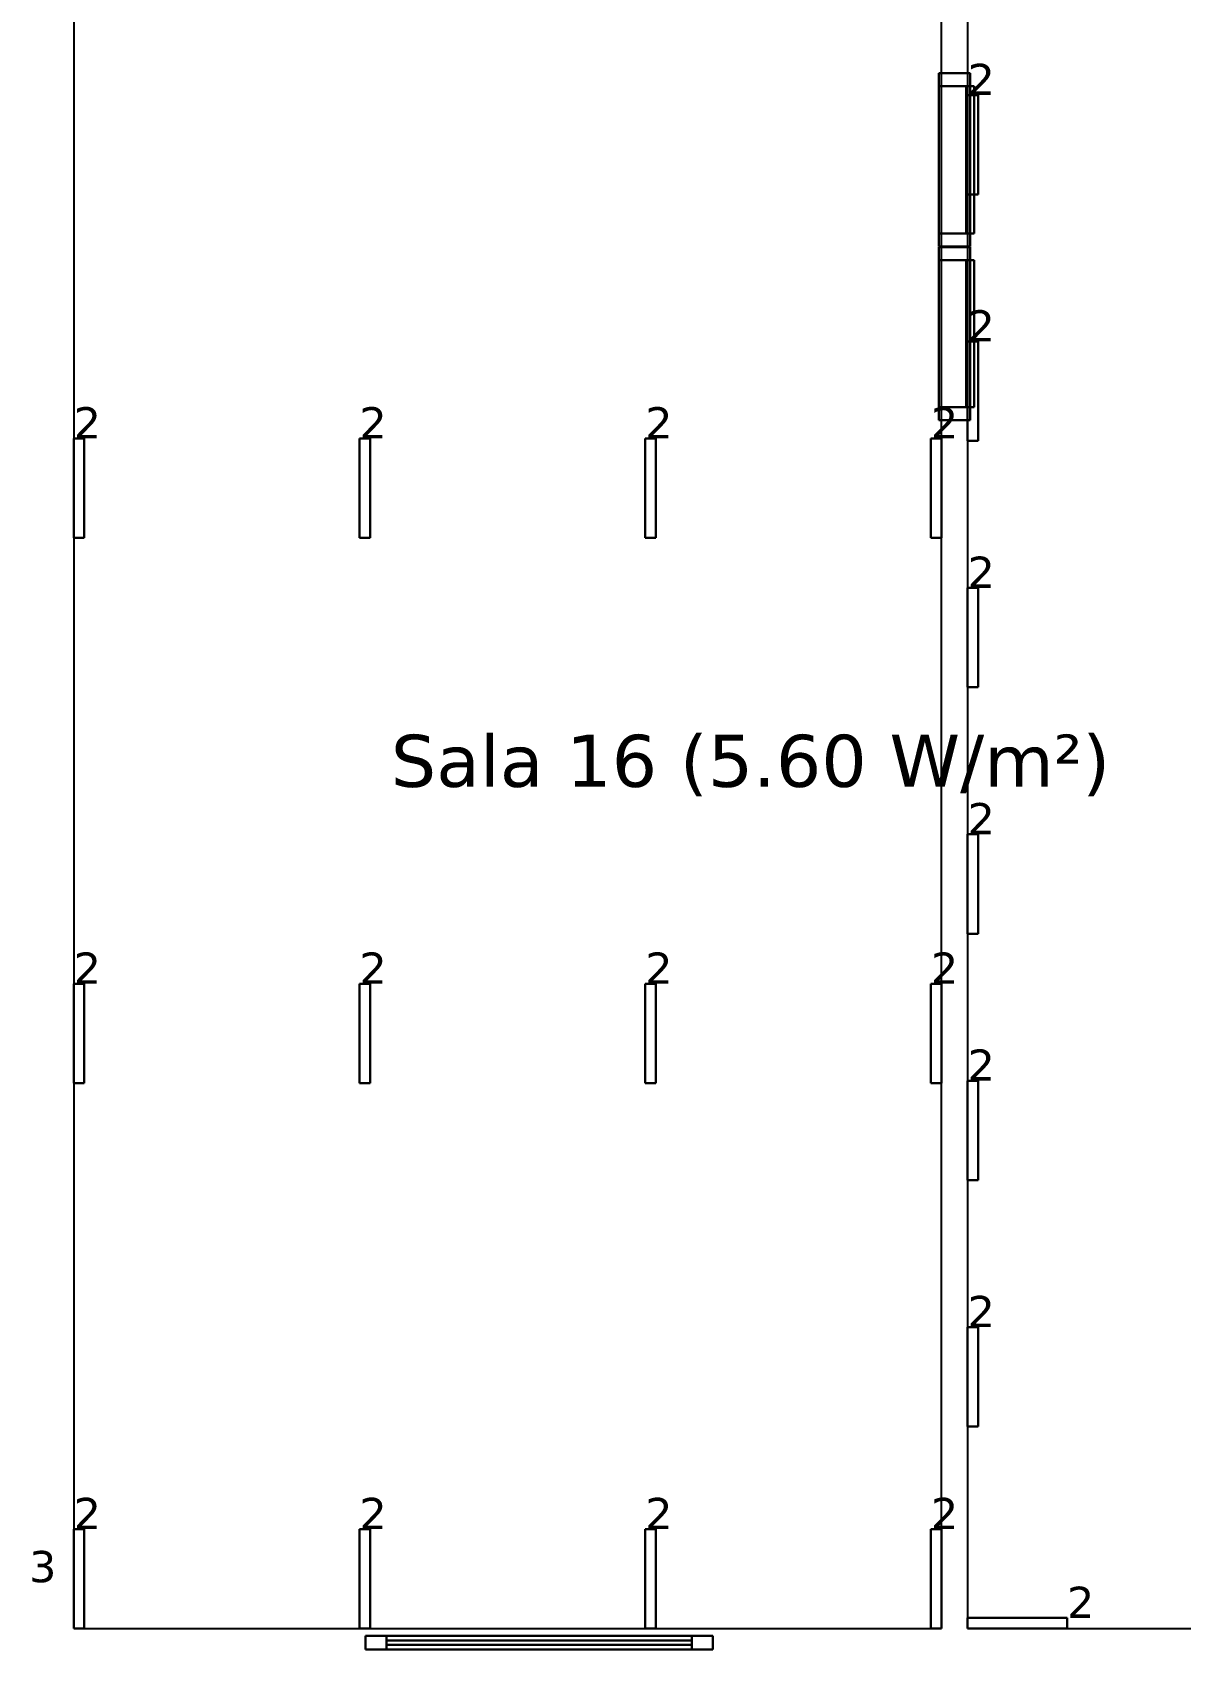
# Model space of a CAD drawing. Header units: inches. Extents: x 28 to 141, y 59 to 110.
# Drawn here: x 83.42 to 90.04, y 59.17 to 68.49 of the extents above; entities that cross this region are included whole.
import ezdxf

# ---------------------------------------------------------------- set-up
doc = ezdxf.new("R2010")
doc.units = ezdxf.units.IN
doc.header["$MEASUREMENT"] = 0
for name, color, linetype, true_color in [('DLX_BLD1_APERT', 7, 'Continuous', 0x969696), ('DLX_BLD1_CALC', 3, 'Continuous', 0x00ff00), ('DLX_BLD1_DESC', 7, 'Continuous', 0x969696), ('DLX_BLD1_LUM', 7, 'Continuous', 0xffd400), ('DLX_BLD1_LUMKEY_IDX', 7, 'Continuous', 0x969696)]:
    doc.layers.add(name, color=color, linetype=linetype, true_color=true_color)
doc.styles.add('TableTextStyle', font='')
doc.styles.get('TableTextStyle').set_extended_font_data('VERDANA.TTF')

msp = doc.modelspace()

# ---------------------------------------------------------------- linework, layer by layer
at = {"layer": 'DLX_BLD1_APERT'}
for points in [[(88.8226, 68.2579, 0), (88.6426, 68.2579, 0)], [(88.6426, 68.2579, 0), (88.6426, 67.2576, 0)], [(88.8226, 68.2579, 0), (88.6426, 68.2579, 0)], [(88.6426, 68.2579, 0), (88.6426, 68.2579, 0)], [(88.6426, 68.2579, 0), (88.8226, 68.2579, 0)], [(88.6426, 68.1829, 0), (88.6426, 68.2579, 0)], [(88.6426, 68.2579, 0), (88.8226, 68.2579, 0)], [(88.6426, 67.2576, 0), (88.6426, 68.2579, 0)], [(88.6426, 68.2579, 0), (88.6426, 68.2579, 0)], [(88.6426, 68.2579, 0), (88.6426, 68.1829, 0)], [(88.8226, 67.2576, 0), (88.8226, 68.2579, 0)], [(88.8226, 68.2579, 0), (88.8226, 68.2579, 0)], [(88.8226, 68.2579, 0), (88.8226, 68.1829, 0)], [(88.8226, 68.1829, 0), (88.8226, 68.2579, 0)], [(88.8226, 68.2579, 0), (88.8226, 68.2579, 0)], [(88.8226, 68.2579, 0), (88.8226, 67.2576, 0)], [(88.8001, 68.1829, 0), (88.6426, 68.1829, 0)], [(88.6426, 68.1829, 0), (88.6426, 68.1829, 0)], [(88.6426, 68.1829, 0), (88.6426, 67.3326, 0)], [(88.6426, 67.3326, 0), (88.6426, 68.1829, 0)], [(88.6426, 68.1829, 0), (88.8001, 68.1829, 0)], [(88.8001, 68.1829, 0), (88.6426, 68.1829, 0)], [(88.6426, 68.1829, 0), (88.6426, 68.1829, 0)], [(88.6426, 68.1829, 0), (88.8001, 68.1829, 0)], [(88.8226, 68.1829, 0), (88.8001, 68.1829, 0)], [(88.8001, 68.1829, 0), (88.8001, 67.3326, 0)], [(88.8001, 68.1829, 0), (88.8001, 68.1829, 0)], [(88.8001, 67.3326, 0), (88.8001, 68.1829, 0)], [(88.8001, 68.1829, 0), (88.8226, 68.1829, 0)], [(88.8001, 68.1829, 0), (88.8001, 68.1829, 0)], [(88.8001, 68.1829, 0), (88.8226, 68.1829, 0)], [(88.8226, 68.1829, 0), (88.8001, 68.1829, 0)], [(88.8001, 67.3326, 0), (88.8001, 68.1829, 0)], [(88.8001, 68.1829, 0), (88.8001, 68.1829, 0)], [(88.8001, 68.1829, 0), (88.8001, 67.3326, 0)], [(88.8001, 67.3326, 0), (88.8001, 68.1829, 0)], [(88.8001, 68.1829, 0), (88.8226, 68.1829, 0)], [(88.8226, 68.1829, 0), (88.8001, 68.1829, 0)], [(88.8001, 68.1829, 0), (88.8001, 67.3326, 0)], [(88.8226, 68.1829, 0), (88.8001, 68.1829, 0)], [(88.8001, 68.1829, 0), (88.8001, 68.1829, 0)], [(88.8001, 68.1829, 0), (88.8226, 68.1829, 0)], [(88.8226, 67.3326, 0), (88.8226, 68.1829, 0)], [(88.8226, 68.1829, 0), (88.8226, 68.1829, 0)], [(88.8226, 68.1829, 0), (88.8226, 67.3326, 0)], [(88.8226, 68.1829, 0), (88.8226, 68.1829, 0)], [(88.8226, 68.1829, 0), (88.8451, 68.1829, 0)], [(88.8226, 68.1829, 0), (88.8226, 68.1829, 0)], [(88.8226, 68.1829, 0), (88.8451, 68.1829, 0)], [(88.8451, 68.1829, 0), (88.8226, 68.1829, 0)], [(88.8226, 68.1829, 0), (88.8226, 67.3326, 0)], [(88.8451, 68.1829, 0), (88.8226, 68.1829, 0)], [(88.8226, 67.3326, 0), (88.8226, 68.1829, 0)], [(88.8226, 68.1829, 0), (88.8226, 68.1829, 0)], [(88.8451, 68.1829, 0), (88.8451, 67.3326, 0)], [(88.8451, 67.3326, 0), (88.8451, 68.1829, 0)], [(88.8451, 68.1829, 0), (88.8451, 68.1829, 0)], [(88.8451, 68.1829, 0), (88.8451, 67.3326, 0)], [(88.8451, 68.1829, 0), (88.8451, 68.1829, 0)], [(88.8451, 67.3326, 0), (88.8451, 68.1829, 0)], [(88.6426, 67.3326, 0), (88.8001, 67.3326, 0)], [(88.6426, 67.2576, 0), (88.6426, 67.3326, 0)], [(88.6426, 67.3326, 0), (88.6426, 67.3326, 0)], [(88.6426, 67.3326, 0), (88.6426, 67.2576, 0)], [(88.8001, 67.3326, 0), (88.6426, 67.3326, 0)], [(88.8001, 67.3326, 0), (88.6426, 67.3326, 0)], [(88.6426, 67.3326, 0), (88.6426, 67.3326, 0)], [(88.6426, 67.3326, 0), (88.8001, 67.3326, 0)], [(88.8001, 67.3326, 0), (88.8226, 67.3326, 0)], [(88.8001, 67.3326, 0), (88.8001, 67.3326, 0)], [(88.8226, 67.3326, 0), (88.8001, 67.3326, 0)], [(88.8001, 67.3326, 0), (88.8001, 67.3326, 0)], [(88.8001, 67.3326, 0), (88.8226, 67.3326, 0)], [(88.8226, 67.3326, 0), (88.8001, 67.3326, 0)], [(88.8001, 67.3326, 0), (88.8001, 67.3326, 0)], [(88.8226, 67.3326, 0), (88.8001, 67.3326, 0)], [(88.8226, 67.3326, 0), (88.8001, 67.3326, 0)], [(88.8001, 67.3326, 0), (88.8001, 67.3326, 0)], [(88.8001, 67.3326, 0), (88.8226, 67.3326, 0)], [(88.8001, 67.3326, 0), (88.8226, 67.3326, 0)], [(88.8226, 67.3326, 0), (88.8226, 67.2576, 0)], [(88.8226, 67.3326, 0), (88.8226, 67.3326, 0)], [(88.8226, 67.2576, 0), (88.8226, 67.3326, 0)], [(88.8226, 67.3326, 0), (88.8226, 67.3326, 0)], [(88.8451, 67.3326, 0), (88.8226, 67.3326, 0)], [(88.8226, 67.3326, 0), (88.8226, 67.3326, 0)], [(88.8226, 67.3326, 0), (88.8451, 67.3326, 0)], [(88.8451, 67.3326, 0), (88.8226, 67.3326, 0)], [(88.8226, 67.3326, 0), (88.8451, 67.3326, 0)], [(88.8226, 67.3326, 0), (88.8226, 67.3326, 0)], [(88.8451, 67.3326, 0), (88.8451, 67.3326, 0)], [(88.8451, 67.3326, 0), (88.8451, 67.3326, 0)], [(88.6426, 67.2576, 0), (88.8226, 67.2576, 0)], [(88.8226, 67.2576, 0), (88.6426, 67.2576, 0)], [(88.6426, 67.2576, 0), (88.6426, 67.2576, 0)], [(88.6426, 67.2576, 0), (88.8226, 67.2576, 0)], [(88.8226, 67.2576, 0), (88.6426, 67.2576, 0)], [(88.6426, 67.2576, 0), (88.6426, 67.2576, 0)], [(88.8226, 67.255, 0), (88.6426, 67.255, 0)], [(88.6426, 67.255, 0), (88.6426, 66.2578, 0)], [(88.8226, 67.255, 0), (88.6426, 67.255, 0)], [(88.6426, 67.255, 0), (88.6426, 67.255, 0)], [(88.6426, 67.255, 0), (88.8226, 67.255, 0)], [(88.6426, 67.18, 0), (88.6426, 67.255, 0)], [(88.6426, 67.255, 0), (88.8226, 67.255, 0)], [(88.6426, 66.2578, 0), (88.6426, 67.255, 0)], [(88.6426, 67.255, 0), (88.6426, 67.255, 0)], [(88.6426, 67.255, 0), (88.6426, 67.18, 0)], [(88.8226, 67.2576, 0), (88.8226, 67.2576, 0)], [(88.8226, 67.2576, 0), (88.8226, 67.2576, 0)], [(88.8226, 66.2578, 0), (88.8226, 67.255, 0)], [(88.8226, 67.255, 0), (88.8226, 67.255, 0)], [(88.8226, 67.255, 0), (88.8226, 67.18, 0)], [(88.8226, 67.18, 0), (88.8226, 67.255, 0)], [(88.8226, 67.255, 0), (88.8226, 67.255, 0)], [(88.8226, 67.255, 0), (88.8226, 66.2578, 0)], [(88.8001, 67.18, 0), (88.6426, 67.18, 0)], [(88.6426, 67.18, 0), (88.6426, 67.18, 0)], [(88.6426, 67.18, 0), (88.6426, 66.3327, 0)], [(88.6426, 66.3327, 0), (88.6426, 67.18, 0)], [(88.6426, 67.18, 0), (88.8001, 67.18, 0)], [(88.8001, 67.18, 0), (88.6426, 67.18, 0)], [(88.6426, 67.18, 0), (88.6426, 67.18, 0)], [(88.6426, 67.18, 0), (88.8001, 67.18, 0)], [(88.8226, 67.18, 0), (88.8001, 67.18, 0)], [(88.8001, 67.18, 0), (88.8001, 66.3327, 0)], [(88.8001, 67.18, 0), (88.8001, 67.18, 0)], [(88.8001, 66.3327, 0), (88.8001, 67.18, 0)], [(88.8001, 67.18, 0), (88.8226, 67.18, 0)], [(88.8001, 67.18, 0), (88.8001, 67.18, 0)], [(88.8001, 67.18, 0), (88.8226, 67.18, 0)], [(88.8226, 67.18, 0), (88.8001, 67.18, 0)], [(88.8001, 66.3327, 0), (88.8001, 67.18, 0)], [(88.8001, 67.18, 0), (88.8001, 67.18, 0)], [(88.8001, 67.18, 0), (88.8001, 66.3327, 0)], [(88.8001, 66.3327, 0), (88.8001, 67.18, 0)], [(88.8001, 67.18, 0), (88.8226, 67.18, 0)], [(88.8226, 67.18, 0), (88.8001, 67.18, 0)], [(88.8001, 67.18, 0), (88.8001, 66.3327, 0)], [(88.8226, 67.18, 0), (88.8001, 67.18, 0)], [(88.8001, 67.18, 0), (88.8001, 67.18, 0)], [(88.8001, 67.18, 0), (88.8226, 67.18, 0)], [(88.8226, 66.3327, 0), (88.8226, 67.18, 0)], [(88.8226, 67.18, 0), (88.8226, 67.18, 0)], [(88.8226, 67.18, 0), (88.8226, 66.3327, 0)], [(88.8226, 67.18, 0), (88.8226, 67.18, 0)], [(88.8226, 67.18, 0), (88.8451, 67.18, 0)], [(88.8226, 67.18, 0), (88.8226, 67.18, 0)], [(88.8226, 67.18, 0), (88.8451, 67.18, 0)], [(88.8451, 67.18, 0), (88.8226, 67.18, 0)], [(88.8226, 67.18, 0), (88.8226, 66.3327, 0)], [(88.8451, 67.18, 0), (88.8226, 67.18, 0)], [(88.8226, 66.3327, 0), (88.8226, 67.18, 0)], [(88.8226, 67.18, 0), (88.8226, 67.18, 0)], [(88.8451, 67.18, 0), (88.8451, 66.3327, 0)], [(88.8451, 66.3327, 0), (88.8451, 67.18, 0)], [(88.8451, 67.18, 0), (88.8451, 67.18, 0)], [(88.8451, 67.18, 0), (88.8451, 66.3327, 0)], [(88.8451, 67.18, 0), (88.8451, 67.18, 0)], [(88.8451, 66.3327, 0), (88.8451, 67.18, 0)], [(88.6426, 66.3327, 0), (88.8001, 66.3327, 0)], [(88.6426, 66.2578, 0), (88.6426, 66.3327, 0)], [(88.6426, 66.3327, 0), (88.6426, 66.3327, 0)], [(88.6426, 66.3327, 0), (88.6426, 66.2578, 0)], [(88.8001, 66.3327, 0), (88.6426, 66.3327, 0)], [(88.8001, 66.3327, 0), (88.6426, 66.3327, 0)], [(88.6426, 66.3327, 0), (88.6426, 66.3327, 0)], [(88.6426, 66.3327, 0), (88.8001, 66.3327, 0)], [(88.8001, 66.3327, 0), (88.8226, 66.3327, 0)], [(88.8001, 66.3327, 0), (88.8001, 66.3327, 0)], [(88.8226, 66.3327, 0), (88.8001, 66.3327, 0)], [(88.8001, 66.3327, 0), (88.8001, 66.3327, 0)], [(88.8001, 66.3327, 0), (88.8226, 66.3327, 0)], [(88.8226, 66.3327, 0), (88.8001, 66.3327, 0)], [(88.8001, 66.3327, 0), (88.8001, 66.3327, 0)], [(88.8226, 66.3327, 0), (88.8001, 66.3327, 0)], [(88.8226, 66.3327, 0), (88.8001, 66.3327, 0)], [(88.8001, 66.3327, 0), (88.8001, 66.3327, 0)], [(88.8001, 66.3327, 0), (88.8226, 66.3327, 0)], [(88.8001, 66.3327, 0), (88.8226, 66.3327, 0)], [(88.8226, 66.3327, 0), (88.8226, 66.2578, 0)], [(88.8226, 66.3327, 0), (88.8226, 66.3327, 0)], [(88.8226, 66.2578, 0), (88.8226, 66.3327, 0)], [(88.8226, 66.3327, 0), (88.8226, 66.3327, 0)], [(88.8451, 66.3327, 0), (88.8226, 66.3327, 0)], [(88.8226, 66.3327, 0), (88.8226, 66.3327, 0)], [(88.8226, 66.3327, 0), (88.8451, 66.3327, 0)], [(88.8451, 66.3327, 0), (88.8226, 66.3327, 0)], [(88.8226, 66.3327, 0), (88.8451, 66.3327, 0)], [(88.8226, 66.3327, 0), (88.8226, 66.3327, 0)], [(88.8451, 66.3327, 0), (88.8451, 66.3327, 0)], [(88.8451, 66.3327, 0), (88.8451, 66.3327, 0)], [(88.6426, 66.2578, 0), (88.8226, 66.2578, 0)], [(88.8226, 66.2578, 0), (88.6426, 66.2578, 0)], [(88.6426, 66.2578, 0), (88.6426, 66.2578, 0)], [(88.6426, 66.2578, 0), (88.8226, 66.2578, 0)], [(88.8226, 66.2578, 0), (88.6426, 66.2578, 0)], [(88.6426, 66.2578, 0), (88.6426, 66.2578, 0)], [(88.8226, 66.2578, 0), (88.8226, 66.2578, 0)], [(88.8226, 66.2578, 0), (88.8226, 66.2578, 0)], [(87.339, 59.2532, 0), (85.339, 59.2532, 0)], [(85.339, 59.2532, 0), (85.339, 59.1732, 0)], [(85.339, 59.2532, 0), (85.339, 59.2532, 0)], [(85.339, 59.2532, 0), (85.339, 59.1732, 0)], [(85.339, 59.1732, 0), (85.339, 59.2532, 0)], [(85.339, 59.2532, 0), (87.339, 59.2532, 0)], [(85.339, 59.1732, 0), (85.339, 59.2532, 0)], [(87.339, 59.2532, 0), (85.339, 59.2532, 0)], [(85.339, 59.2532, 0), (85.339, 59.2532, 0)], [(85.339, 59.2532, 0), (87.339, 59.2532, 0)], [(87.219, 59.2532, 0), (85.459, 59.2532, 0)], [(85.459, 59.2532, 0), (85.459, 59.2532, 0)], [(85.459, 59.2532, 0), (87.219, 59.2532, 0)], [(85.459, 59.2257, 0), (85.459, 59.2532, 0)], [(85.459, 59.2532, 0), (87.219, 59.2532, 0)], [(85.459, 59.2257, 0), (85.459, 59.2532, 0)], [(85.459, 59.2532, 0), (85.459, 59.2532, 0)], [(85.459, 59.2532, 0), (85.459, 59.2257, 0)], [(87.219, 59.2532, 0), (85.459, 59.2532, 0)], [(85.459, 59.2532, 0), (85.459, 59.2257, 0)], [(87.219, 59.2257, 0), (85.459, 59.2257, 0)], [(85.459, 59.2257, 0), (85.459, 59.2257, 0)], [(85.459, 59.2257, 0), (87.219, 59.2257, 0)], [(85.459, 59.2007, 0), (85.459, 59.2257, 0)], [(85.459, 59.2257, 0), (87.219, 59.2257, 0)], [(85.459, 59.2007, 0), (85.459, 59.2257, 0)], [(85.459, 59.2257, 0), (85.459, 59.2257, 0)], [(85.459, 59.2257, 0), (85.459, 59.2007, 0)], [(87.219, 59.2257, 0), (85.459, 59.2257, 0)], [(85.459, 59.2257, 0), (85.459, 59.2007, 0)], [(87.219, 59.2257, 0), (85.459, 59.2257, 0)], [(85.459, 59.2257, 0), (85.459, 59.2257, 0)], [(85.459, 59.2257, 0), (87.219, 59.2257, 0)], [(87.219, 59.2257, 0), (85.459, 59.2257, 0)], [(85.459, 59.2257, 0), (85.459, 59.2007, 0)], [(85.459, 59.2257, 0), (87.219, 59.2257, 0)], [(85.459, 59.2007, 0), (85.459, 59.2257, 0)], [(85.459, 59.2257, 0), (85.459, 59.2257, 0)], [(85.459, 59.2257, 0), (85.459, 59.2007, 0)], [(85.459, 59.2007, 0), (85.459, 59.2257, 0)], [(85.459, 59.2007, 0), (87.219, 59.2007, 0)], [(85.459, 59.1732, 0), (85.459, 59.2007, 0)], [(87.219, 59.2007, 0), (85.459, 59.2007, 0)], [(85.459, 59.2007, 0), (85.459, 59.2007, 0)], [(85.459, 59.2007, 0), (85.459, 59.1732, 0)], [(85.459, 59.1732, 0), (85.459, 59.2007, 0)], [(85.459, 59.2007, 0), (85.459, 59.2007, 0)], [(87.219, 59.2007, 0), (85.459, 59.2007, 0)], [(85.459, 59.2007, 0), (85.459, 59.1732, 0)], [(85.459, 59.2007, 0), (87.219, 59.2007, 0)], [(85.459, 59.2007, 0), (87.219, 59.2007, 0)], [(87.219, 59.2007, 0), (85.459, 59.2007, 0)], [(85.459, 59.2007, 0), (85.459, 59.2007, 0)], [(85.459, 59.2007, 0), (87.219, 59.2007, 0)], [(87.219, 59.2007, 0), (85.459, 59.2007, 0)], [(85.459, 59.2007, 0), (85.459, 59.2007, 0)], [(87.219, 59.2532, 0), (87.219, 59.2532, 0)], [(87.219, 59.2532, 0), (87.219, 59.2257, 0)], [(87.219, 59.2257, 0), (87.219, 59.2532, 0)], [(87.219, 59.2532, 0), (87.219, 59.2532, 0)], [(87.219, 59.2532, 0), (87.219, 59.2257, 0)], [(87.219, 59.2257, 0), (87.219, 59.2532, 0)], [(87.219, 59.2257, 0), (87.219, 59.2257, 0)], [(87.219, 59.2257, 0), (87.219, 59.2007, 0)], [(87.219, 59.2007, 0), (87.219, 59.2257, 0)], [(87.219, 59.2007, 0), (87.219, 59.2257, 0)], [(87.219, 59.2257, 0), (87.219, 59.2257, 0)], [(87.219, 59.2257, 0), (87.219, 59.2007, 0)], [(87.219, 59.2257, 0), (87.219, 59.2257, 0)], [(87.219, 59.2007, 0), (87.219, 59.2257, 0)], [(87.219, 59.2257, 0), (87.219, 59.2007, 0)], [(87.219, 59.2257, 0), (87.219, 59.2257, 0)], [(87.219, 59.2257, 0), (87.219, 59.2007, 0)], [(87.219, 59.2007, 0), (87.219, 59.2257, 0)], [(87.219, 59.2007, 0), (87.219, 59.1732, 0)], [(87.219, 59.1732, 0), (87.219, 59.2007, 0)], [(87.219, 59.2007, 0), (87.219, 59.2007, 0)], [(87.219, 59.2007, 0), (87.219, 59.1732, 0)], [(87.219, 59.1732, 0), (87.219, 59.2007, 0)], [(87.219, 59.2007, 0), (87.219, 59.2007, 0)], [(87.219, 59.2007, 0), (87.219, 59.2007, 0)], [(87.219, 59.2007, 0), (87.219, 59.2007, 0)], [(87.339, 59.1732, 0), (87.339, 59.2532, 0)], [(87.339, 59.2532, 0), (87.339, 59.1732, 0)], [(87.339, 59.2532, 0), (87.339, 59.2532, 0)], [(87.339, 59.2532, 0), (87.339, 59.1732, 0)], [(87.339, 59.1732, 0), (87.339, 59.2532, 0)], [(87.339, 59.2532, 0), (87.339, 59.2532, 0)], [(85.339, 59.1732, 0), (87.339, 59.1732, 0)], [(85.339, 59.1732, 0), (85.339, 59.1732, 0)], [(87.339, 59.1732, 0), (85.339, 59.1732, 0)], [(87.339, 59.1732, 0), (85.339, 59.1732, 0)], [(85.339, 59.1732, 0), (85.339, 59.1732, 0)], [(85.339, 59.1732, 0), (87.339, 59.1732, 0)], [(87.219, 59.1732, 0), (85.459, 59.1732, 0)], [(85.459, 59.1732, 0), (85.459, 59.1732, 0)], [(85.459, 59.1732, 0), (87.219, 59.1732, 0)], [(87.219, 59.1732, 0), (85.459, 59.1732, 0)], [(85.459, 59.1732, 0), (85.459, 59.1732, 0)], [(85.459, 59.1732, 0), (87.219, 59.1732, 0)], [(87.219, 59.1732, 0), (87.219, 59.1732, 0)], [(87.219, 59.1732, 0), (87.219, 59.1732, 0)], [(87.339, 59.1732, 0), (87.339, 59.1732, 0)], [(87.339, 59.1732, 0), (87.339, 59.1732, 0)]]:
    msp.add_polyline3d(points, dxfattribs=at)
at = {"layer": 'DLX_BLD1_CALC'}
for points in [[(83.6576, 69.2949, 0), (83.6576, 59.2949, 0)], [(88.6576, 68.2579, 0), (88.6576, 69.2949, 0)], [(88.8076, 69.2949, 0), (88.8076, 68.2579, 0)], [(88.6576, 68.2579, 0), (88.6426, 68.2579, 0)], [(88.6426, 68.2579, 0), (88.6426, 68.1829, 0)], [(88.6426, 68.1829, 0), (88.6426, 68.2579, 0)], [(88.6426, 68.2579, 0), (88.6576, 68.2579, 0)], [(88.6576, 68.1829, 0), (88.6576, 68.2579, 0)], [(88.8226, 68.2579, 0), (88.8076, 68.2579, 0)], [(88.8076, 68.2579, 0), (88.8076, 67.2576, 0)], [(88.8076, 68.2579, 0), (88.8226, 68.2579, 0)], [(88.8226, 68.1829, 0), (88.8226, 68.2579, 0)], [(88.8226, 68.2579, 0), (88.8226, 68.1829, 0)], [(88.6426, 68.1829, 0), (88.6576, 68.1829, 0)], [(88.6576, 68.1829, 0), (88.6426, 68.1829, 0)], [(88.6576, 67.3326, 0), (88.6576, 68.1829, 0)], [(88.8451, 68.1829, 0), (88.8226, 68.1829, 0)], [(88.8226, 68.1829, 0), (88.8451, 68.1829, 0)], [(88.8451, 67.3326, 0), (88.8451, 68.1829, 0)], [(88.8451, 68.1829, 0), (88.8451, 67.3326, 0)], [(88.6576, 67.3326, 0), (88.6426, 67.3326, 0)], [(88.6426, 67.3326, 0), (88.6426, 67.2576, 0)], [(88.6426, 67.2576, 0), (88.6426, 67.3326, 0)], [(88.6426, 67.3326, 0), (88.6576, 67.3326, 0)], [(88.6576, 67.2576, 0), (88.6576, 67.3326, 0)], [(88.8226, 67.2576, 0), (88.8226, 67.3326, 0)], [(88.8226, 67.3326, 0), (88.8451, 67.3326, 0)], [(88.8451, 67.3326, 0), (88.8226, 67.3326, 0)], [(88.8226, 67.3326, 0), (88.8226, 67.2576, 0)], [(88.6426, 67.2576, 0), (88.6576, 67.2576, 0)], [(88.6576, 67.2576, 0), (88.6426, 67.2576, 0)], [(88.6576, 67.255, 0), (88.6426, 67.255, 0)], [(88.6426, 67.255, 0), (88.6426, 67.18, 0)], [(88.6426, 67.18, 0), (88.6426, 67.255, 0)], [(88.6426, 67.255, 0), (88.6576, 67.255, 0)], [(88.6576, 67.255, 0), (88.6576, 67.2576, 0)], [(88.6576, 67.18, 0), (88.6576, 67.255, 0)], [(88.8076, 67.2576, 0), (88.8226, 67.2576, 0)], [(88.8226, 67.2576, 0), (88.8076, 67.2576, 0)], [(88.8076, 67.2576, 0), (88.8076, 67.255, 0)], [(88.8226, 67.255, 0), (88.8076, 67.255, 0)], [(88.8076, 67.255, 0), (88.8076, 66.2578, 0)], [(88.8076, 67.255, 0), (88.8226, 67.255, 0)], [(88.8226, 67.18, 0), (88.8226, 67.255, 0)], [(88.8226, 67.255, 0), (88.8226, 67.18, 0)], [(88.6426, 67.18, 0), (88.6576, 67.18, 0)], [(88.6576, 67.18, 0), (88.6426, 67.18, 0)], [(88.6576, 66.3327, 0), (88.6576, 67.18, 0)], [(88.8451, 67.18, 0), (88.8226, 67.18, 0)], [(88.8226, 67.18, 0), (88.8451, 67.18, 0)], [(88.8451, 66.3327, 0), (88.8451, 67.18, 0)], [(88.8451, 67.18, 0), (88.8451, 66.3327, 0)], [(88.6576, 66.3327, 0), (88.6426, 66.3327, 0)], [(88.6426, 66.3327, 0), (88.6426, 66.2578, 0)], [(88.6426, 66.3327, 0), (88.6576, 66.3327, 0)], [(88.6426, 66.2578, 0), (88.6426, 66.3327, 0)], [(88.6576, 66.2578, 0), (88.6576, 66.3327, 0)], [(88.8226, 66.2578, 0), (88.8226, 66.3327, 0)], [(88.8226, 66.3327, 0), (88.8451, 66.3327, 0)], [(88.8451, 66.3327, 0), (88.8226, 66.3327, 0)], [(88.8226, 66.3327, 0), (88.8226, 66.2578, 0)], [(88.6426, 66.2578, 0), (88.6576, 66.2578, 0)], [(88.6576, 66.2578, 0), (88.6426, 66.2578, 0)], [(88.6576, 59.2949, 0), (88.6576, 66.2578, 0)], [(88.8076, 66.2578, 0), (88.8226, 66.2578, 0)], [(88.8226, 66.2578, 0), (88.8076, 66.2578, 0)], [(88.8076, 66.2578, 0), (88.8076, 59.2949, 0)], [(83.6576, 59.2949, 0), (88.6576, 59.2949, 0)], [(88.8076, 59.2949, 0), (108.8054, 59.2949, 0)]]:
    msp.add_polyline3d(points, dxfattribs=at)
at = {"layer": 'DLX_BLD1_LUM'}
for points in [[(88.8076, 67.5581, 0), (88.8076, 68.1311, 0)], [(88.8076, 68.1311, 0), (88.8076, 68.1311, 0)], [(88.8076, 68.1311, 0), (88.8076, 67.5581, 0)], [(88.8076, 68.1311, 0), (88.8686, 68.1311, 0)], [(88.8686, 68.1311, 0), (88.8076, 68.1311, 0)], [(88.8076, 68.1311, 0), (88.8076, 68.1311, 0)], [(88.8686, 68.1311, 0), (88.8076, 68.1311, 0)], [(88.8076, 68.1311, 0), (88.8076, 67.5581, 0)], [(88.8076, 67.5581, 0), (88.8076, 68.1311, 0)], [(88.8076, 68.1311, 0), (88.8686, 68.1311, 0)], [(88.8686, 68.1311, 0), (88.8686, 68.1311, 0)], [(88.8686, 68.1311, 0), (88.8686, 67.5581, 0)], [(88.8686, 67.5581, 0), (88.8686, 68.1311, 0)], [(88.8686, 68.1311, 0), (88.8686, 68.1311, 0)], [(88.8686, 67.5581, 0), (88.8686, 68.1311, 0)], [(88.8686, 68.1311, 0), (88.8686, 67.5581, 0)], [(88.8686, 67.5581, 0), (88.8076, 67.5581, 0)], [(88.8076, 67.5581, 0), (88.8076, 67.5581, 0)], [(88.8076, 67.5581, 0), (88.8686, 67.5581, 0)], [(88.8076, 67.5581, 0), (88.8076, 67.5581, 0)], [(88.8076, 67.5581, 0), (88.8686, 67.5581, 0)], [(88.8686, 67.5581, 0), (88.8076, 67.5581, 0)], [(88.8686, 67.5581, 0), (88.8686, 67.5581, 0)], [(88.8686, 67.5581, 0), (88.8686, 67.5581, 0)], [(88.8076, 66.1382, 0), (88.8076, 66.7112, 0)], [(88.8076, 66.7112, 0), (88.8076, 66.7112, 0)], [(88.8076, 66.7112, 0), (88.8076, 66.1382, 0)], [(88.8076, 66.7112, 0), (88.8686, 66.7112, 0)], [(88.8686, 66.7112, 0), (88.8076, 66.7112, 0)], [(88.8076, 66.7112, 0), (88.8076, 66.7112, 0)], [(88.8686, 66.7112, 0), (88.8076, 66.7112, 0)], [(88.8076, 66.7112, 0), (88.8076, 66.1382, 0)], [(88.8076, 66.1382, 0), (88.8076, 66.7112, 0)], [(88.8076, 66.7112, 0), (88.8686, 66.7112, 0)], [(88.8686, 66.7112, 0), (88.8686, 66.7112, 0)], [(88.8686, 66.7112, 0), (88.8686, 66.1382, 0)], [(88.8686, 66.1382, 0), (88.8686, 66.7112, 0)], [(88.8686, 66.7112, 0), (88.8686, 66.7112, 0)], [(88.8686, 66.1382, 0), (88.8686, 66.7112, 0)], [(88.8686, 66.7112, 0), (88.8686, 66.1382, 0)], [(83.6576, 65.5796, 0), (83.6576, 66.1526, 0)], [(83.6576, 66.1526, 0), (83.6576, 66.1526, 0)], [(83.6576, 66.1526, 0), (83.6576, 65.5796, 0)], [(83.6576, 66.1526, 0), (83.7186, 66.1526, 0)], [(83.7186, 66.1526, 0), (83.6576, 66.1526, 0)], [(83.6576, 66.1526, 0), (83.6576, 66.1526, 0)], [(83.7186, 66.1526, 0), (83.6576, 66.1526, 0)], [(83.6576, 66.1526, 0), (83.6576, 65.5796, 0)], [(83.6576, 65.5796, 0), (83.6576, 66.1526, 0)], [(83.6576, 66.1526, 0), (83.7186, 66.1526, 0)], [(83.7186, 66.1526, 0), (83.7186, 66.1526, 0)], [(83.7186, 66.1526, 0), (83.7186, 65.5796, 0)], [(83.7186, 65.5796, 0), (83.7186, 66.1526, 0)], [(83.7186, 66.1526, 0), (83.7186, 66.1526, 0)], [(83.7186, 65.5796, 0), (83.7186, 66.1526, 0)], [(83.7186, 66.1526, 0), (83.7186, 65.5796, 0)], [(85.3039, 65.5796, 0), (85.3039, 66.1526, 0)], [(85.3039, 66.1526, 0), (85.3039, 66.1526, 0)], [(85.3039, 66.1526, 0), (85.3039, 65.5796, 0)], [(85.3039, 66.1526, 0), (85.3649, 66.1526, 0)], [(85.3649, 66.1526, 0), (85.3039, 66.1526, 0)], [(85.3039, 66.1526, 0), (85.3039, 66.1526, 0)], [(85.3649, 66.1526, 0), (85.3039, 66.1526, 0)], [(85.3039, 66.1526, 0), (85.3039, 65.5796, 0)], [(85.3039, 65.5796, 0), (85.3039, 66.1526, 0)], [(85.3039, 66.1526, 0), (85.3649, 66.1526, 0)], [(85.3649, 66.1526, 0), (85.3649, 66.1526, 0)], [(85.3649, 66.1526, 0), (85.3649, 65.5796, 0)], [(85.3649, 65.5796, 0), (85.3649, 66.1526, 0)], [(85.3649, 66.1526, 0), (85.3649, 66.1526, 0)], [(85.3649, 65.5796, 0), (85.3649, 66.1526, 0)], [(85.3649, 66.1526, 0), (85.3649, 65.5796, 0)], [(86.9502, 65.5796, 0), (86.9502, 66.1526, 0)], [(86.9502, 66.1526, 0), (86.9502, 66.1526, 0)], [(86.9502, 66.1526, 0), (86.9502, 65.5796, 0)], [(86.9502, 66.1526, 0), (87.0112, 66.1526, 0)], [(87.0112, 66.1526, 0), (86.9502, 66.1526, 0)], [(86.9502, 66.1526, 0), (86.9502, 66.1526, 0)], [(87.0112, 66.1526, 0), (86.9502, 66.1526, 0)], [(86.9502, 66.1526, 0), (86.9502, 65.5796, 0)], [(86.9502, 65.5796, 0), (86.9502, 66.1526, 0)], [(86.9502, 66.1526, 0), (87.0112, 66.1526, 0)], [(87.0112, 66.1526, 0), (87.0112, 66.1526, 0)], [(87.0112, 66.1526, 0), (87.0112, 65.5796, 0)], [(87.0112, 65.5796, 0), (87.0112, 66.1526, 0)], [(87.0112, 66.1526, 0), (87.0112, 66.1526, 0)], [(87.0112, 65.5796, 0), (87.0112, 66.1526, 0)], [(87.0112, 66.1526, 0), (87.0112, 65.5796, 0)], [(88.5966, 65.5796, 0), (88.5966, 66.1526, 0)], [(88.5966, 66.1526, 0), (88.5966, 66.1526, 0)], [(88.5966, 66.1526, 0), (88.5966, 65.5796, 0)], [(88.5966, 66.1526, 0), (88.6576, 66.1526, 0)], [(88.6576, 66.1526, 0), (88.5966, 66.1526, 0)], [(88.5966, 66.1526, 0), (88.5966, 66.1526, 0)], [(88.6576, 66.1526, 0), (88.5966, 66.1526, 0)], [(88.5966, 66.1526, 0), (88.5966, 65.5796, 0)], [(88.5966, 65.5796, 0), (88.5966, 66.1526, 0)], [(88.5966, 66.1526, 0), (88.6576, 66.1526, 0)], [(88.6576, 66.1526, 0), (88.6576, 66.1526, 0)], [(88.6576, 66.1526, 0), (88.6576, 65.5796, 0)], [(88.6576, 65.5796, 0), (88.6576, 66.1526, 0)], [(88.6576, 66.1526, 0), (88.6576, 66.1526, 0)], [(88.6576, 65.5796, 0), (88.6576, 66.1526, 0)], [(88.6576, 66.1526, 0), (88.6576, 65.5796, 0)], [(88.8686, 66.1382, 0), (88.8076, 66.1382, 0)], [(88.8076, 66.1382, 0), (88.8076, 66.1382, 0)], [(88.8076, 66.1382, 0), (88.8686, 66.1382, 0)], [(88.8076, 66.1382, 0), (88.8076, 66.1382, 0)], [(88.8076, 66.1382, 0), (88.8686, 66.1382, 0)], [(88.8686, 66.1382, 0), (88.8076, 66.1382, 0)], [(88.8686, 66.1382, 0), (88.8686, 66.1382, 0)], [(88.8686, 66.1382, 0), (88.8686, 66.1382, 0)], [(83.7186, 65.5796, 0), (83.6576, 65.5796, 0)], [(83.6576, 65.5796, 0), (83.6576, 65.5796, 0)], [(83.6576, 65.5796, 0), (83.7186, 65.5796, 0)], [(83.6576, 65.5796, 0), (83.6576, 65.5796, 0)], [(83.6576, 65.5796, 0), (83.7186, 65.5796, 0)], [(83.7186, 65.5796, 0), (83.6576, 65.5796, 0)], [(83.7186, 65.5796, 0), (83.7186, 65.5796, 0)], [(83.7186, 65.5796, 0), (83.7186, 65.5796, 0)], [(85.3649, 65.5796, 0), (85.3039, 65.5796, 0)], [(85.3039, 65.5796, 0), (85.3039, 65.5796, 0)], [(85.3039, 65.5796, 0), (85.3649, 65.5796, 0)], [(85.3039, 65.5796, 0), (85.3039, 65.5796, 0)], [(85.3039, 65.5796, 0), (85.3649, 65.5796, 0)], [(85.3649, 65.5796, 0), (85.3039, 65.5796, 0)], [(85.3649, 65.5796, 0), (85.3649, 65.5796, 0)], [(85.3649, 65.5796, 0), (85.3649, 65.5796, 0)], [(87.0112, 65.5796, 0), (86.9502, 65.5796, 0)], [(86.9502, 65.5796, 0), (86.9502, 65.5796, 0)], [(86.9502, 65.5796, 0), (87.0112, 65.5796, 0)], [(86.9502, 65.5796, 0), (86.9502, 65.5796, 0)], [(86.9502, 65.5796, 0), (87.0112, 65.5796, 0)], [(87.0112, 65.5796, 0), (86.9502, 65.5796, 0)], [(87.0112, 65.5796, 0), (87.0112, 65.5796, 0)], [(87.0112, 65.5796, 0), (87.0112, 65.5796, 0)], [(88.6576, 65.5796, 0), (88.5966, 65.5796, 0)], [(88.5966, 65.5796, 0), (88.5966, 65.5796, 0)], [(88.5966, 65.5796, 0), (88.6576, 65.5796, 0)], [(88.5966, 65.5796, 0), (88.5966, 65.5796, 0)], [(88.5966, 65.5796, 0), (88.6576, 65.5796, 0)], [(88.6576, 65.5796, 0), (88.5966, 65.5796, 0)], [(88.6576, 65.5796, 0), (88.6576, 65.5796, 0)], [(88.6576, 65.5796, 0), (88.6576, 65.5796, 0)], [(88.8076, 64.7184, 0), (88.8076, 65.2914, 0)], [(88.8076, 65.2914, 0), (88.8076, 65.2914, 0)], [(88.8076, 65.2914, 0), (88.8076, 64.7184, 0)], [(88.8076, 65.2914, 0), (88.8686, 65.2914, 0)], [(88.8686, 65.2914, 0), (88.8076, 65.2914, 0)], [(88.8076, 65.2914, 0), (88.8076, 65.2914, 0)], [(88.8686, 65.2914, 0), (88.8076, 65.2914, 0)], [(88.8076, 65.2914, 0), (88.8076, 64.7184, 0)], [(88.8076, 64.7184, 0), (88.8076, 65.2914, 0)], [(88.8076, 65.2914, 0), (88.8686, 65.2914, 0)], [(88.8686, 65.2914, 0), (88.8686, 65.2914, 0)], [(88.8686, 65.2914, 0), (88.8686, 64.7184, 0)], [(88.8686, 64.7184, 0), (88.8686, 65.2914, 0)], [(88.8686, 65.2914, 0), (88.8686, 65.2914, 0)], [(88.8686, 64.7184, 0), (88.8686, 65.2914, 0)], [(88.8686, 65.2914, 0), (88.8686, 64.7184, 0)], [(88.8686, 64.7184, 0), (88.8076, 64.7184, 0)], [(88.8076, 64.7184, 0), (88.8076, 64.7184, 0)], [(88.8076, 64.7184, 0), (88.8686, 64.7184, 0)], [(88.8076, 64.7184, 0), (88.8076, 64.7184, 0)], [(88.8076, 64.7184, 0), (88.8686, 64.7184, 0)], [(88.8686, 64.7184, 0), (88.8076, 64.7184, 0)], [(88.8686, 64.7184, 0), (88.8686, 64.7184, 0)], [(88.8686, 64.7184, 0), (88.8686, 64.7184, 0)], [(88.8076, 63.2985, 0), (88.8076, 63.8715, 0)], [(88.8076, 63.8715, 0), (88.8076, 63.8715, 0)], [(88.8076, 63.8715, 0), (88.8076, 63.2985, 0)], [(88.8076, 63.8715, 0), (88.8686, 63.8715, 0)], [(88.8686, 63.8715, 0), (88.8076, 63.8715, 0)], [(88.8076, 63.8715, 0), (88.8076, 63.8715, 0)], [(88.8686, 63.8715, 0), (88.8076, 63.8715, 0)], [(88.8076, 63.8715, 0), (88.8076, 63.2985, 0)], [(88.8076, 63.2985, 0), (88.8076, 63.8715, 0)], [(88.8076, 63.8715, 0), (88.8686, 63.8715, 0)], [(88.8686, 63.8715, 0), (88.8686, 63.8715, 0)], [(88.8686, 63.8715, 0), (88.8686, 63.2985, 0)], [(88.8686, 63.2985, 0), (88.8686, 63.8715, 0)], [(88.8686, 63.8715, 0), (88.8686, 63.8715, 0)], [(88.8686, 63.2985, 0), (88.8686, 63.8715, 0)], [(88.8686, 63.8715, 0), (88.8686, 63.2985, 0)], [(88.8686, 63.2985, 0), (88.8076, 63.2985, 0)], [(88.8076, 63.2985, 0), (88.8076, 63.2985, 0)], [(88.8076, 63.2985, 0), (88.8686, 63.2985, 0)], [(88.8076, 63.2985, 0), (88.8076, 63.2985, 0)], [(88.8076, 63.2985, 0), (88.8686, 63.2985, 0)], [(88.8686, 63.2985, 0), (88.8076, 63.2985, 0)], [(88.8686, 63.2985, 0), (88.8686, 63.2985, 0)], [(88.8686, 63.2985, 0), (88.8686, 63.2985, 0)], [(83.6576, 62.4373, 0), (83.6576, 63.0103, 0)], [(83.6576, 63.0103, 0), (83.6576, 63.0103, 0)], [(83.6576, 63.0103, 0), (83.6576, 62.4373, 0)], [(83.6576, 63.0103, 0), (83.7186, 63.0103, 0)], [(83.7186, 63.0103, 0), (83.6576, 63.0103, 0)], [(83.6576, 63.0103, 0), (83.6576, 63.0103, 0)], [(83.7186, 63.0103, 0), (83.6576, 63.0103, 0)], [(83.6576, 63.0103, 0), (83.6576, 62.4373, 0)], [(83.6576, 62.4373, 0), (83.6576, 63.0103, 0)], [(83.6576, 63.0103, 0), (83.7186, 63.0103, 0)], [(83.7186, 63.0103, 0), (83.7186, 63.0103, 0)], [(83.7186, 63.0103, 0), (83.7186, 62.4373, 0)], [(83.7186, 62.4373, 0), (83.7186, 63.0103, 0)], [(83.7186, 63.0103, 0), (83.7186, 63.0103, 0)], [(83.7186, 62.4373, 0), (83.7186, 63.0103, 0)], [(83.7186, 63.0103, 0), (83.7186, 62.4373, 0)], [(85.3039, 62.4373, 0), (85.3039, 63.0103, 0)], [(85.3039, 63.0103, 0), (85.3039, 63.0103, 0)], [(85.3039, 63.0103, 0), (85.3039, 62.4373, 0)], [(85.3039, 63.0103, 0), (85.3649, 63.0103, 0)], [(85.3649, 63.0103, 0), (85.3039, 63.0103, 0)], [(85.3039, 63.0103, 0), (85.3039, 63.0103, 0)], [(85.3649, 63.0103, 0), (85.3039, 63.0103, 0)], [(85.3039, 63.0103, 0), (85.3039, 62.4373, 0)], [(85.3039, 62.4373, 0), (85.3039, 63.0103, 0)], [(85.3039, 63.0103, 0), (85.3649, 63.0103, 0)], [(85.3649, 63.0103, 0), (85.3649, 63.0103, 0)], [(85.3649, 63.0103, 0), (85.3649, 62.4373, 0)], [(85.3649, 62.4373, 0), (85.3649, 63.0103, 0)], [(85.3649, 63.0103, 0), (85.3649, 63.0103, 0)], [(85.3649, 62.4373, 0), (85.3649, 63.0103, 0)], [(85.3649, 63.0103, 0), (85.3649, 62.4373, 0)], [(86.9502, 62.4373, 0), (86.9502, 63.0103, 0)], [(86.9502, 63.0103, 0), (86.9502, 63.0103, 0)], [(86.9502, 63.0103, 0), (86.9502, 62.4373, 0)], [(86.9502, 63.0103, 0), (87.0112, 63.0103, 0)], [(87.0112, 63.0103, 0), (86.9502, 63.0103, 0)], [(86.9502, 63.0103, 0), (86.9502, 63.0103, 0)], [(87.0112, 63.0103, 0), (86.9502, 63.0103, 0)], [(86.9502, 63.0103, 0), (86.9502, 62.4373, 0)], [(86.9502, 62.4373, 0), (86.9502, 63.0103, 0)], [(86.9502, 63.0103, 0), (87.0112, 63.0103, 0)], [(87.0112, 63.0103, 0), (87.0112, 63.0103, 0)], [(87.0112, 63.0103, 0), (87.0112, 62.4373, 0)], [(87.0112, 62.4373, 0), (87.0112, 63.0103, 0)], [(87.0112, 63.0103, 0), (87.0112, 63.0103, 0)], [(87.0112, 62.4373, 0), (87.0112, 63.0103, 0)], [(87.0112, 63.0103, 0), (87.0112, 62.4373, 0)], [(88.5966, 62.4373, 0), (88.5966, 63.0103, 0)], [(88.5966, 63.0103, 0), (88.5966, 63.0103, 0)], [(88.5966, 63.0103, 0), (88.5966, 62.4373, 0)], [(88.5966, 63.0103, 0), (88.6576, 63.0103, 0)], [(88.6576, 63.0103, 0), (88.5966, 63.0103, 0)], [(88.5966, 63.0103, 0), (88.5966, 63.0103, 0)], [(88.6576, 63.0103, 0), (88.5966, 63.0103, 0)], [(88.5966, 63.0103, 0), (88.5966, 62.4373, 0)], [(88.5966, 62.4373, 0), (88.5966, 63.0103, 0)], [(88.5966, 63.0103, 0), (88.6576, 63.0103, 0)], [(88.6576, 63.0103, 0), (88.6576, 63.0103, 0)], [(88.6576, 63.0103, 0), (88.6576, 62.4373, 0)], [(88.6576, 62.4373, 0), (88.6576, 63.0103, 0)], [(88.6576, 63.0103, 0), (88.6576, 63.0103, 0)], [(88.6576, 62.4373, 0), (88.6576, 63.0103, 0)], [(88.6576, 63.0103, 0), (88.6576, 62.4373, 0)], [(88.8076, 61.8786, 0), (88.8076, 62.4516, 0)], [(88.8076, 62.4516, 0), (88.8076, 62.4516, 0)], [(88.8076, 62.4516, 0), (88.8076, 61.8786, 0)], [(88.8076, 62.4516, 0), (88.8686, 62.4516, 0)], [(88.8686, 62.4516, 0), (88.8076, 62.4516, 0)], [(88.8076, 62.4516, 0), (88.8076, 62.4516, 0)], [(88.8686, 62.4516, 0), (88.8076, 62.4516, 0)], [(88.8076, 62.4516, 0), (88.8076, 61.8786, 0)], [(88.8076, 61.8786, 0), (88.8076, 62.4516, 0)], [(88.8076, 62.4516, 0), (88.8686, 62.4516, 0)], [(88.8686, 62.4516, 0), (88.8686, 62.4516, 0)], [(88.8686, 62.4516, 0), (88.8686, 61.8786, 0)], [(88.8686, 61.8786, 0), (88.8686, 62.4516, 0)], [(88.8686, 62.4516, 0), (88.8686, 62.4516, 0)], [(88.8686, 61.8786, 0), (88.8686, 62.4516, 0)], [(88.8686, 62.4516, 0), (88.8686, 61.8786, 0)], [(83.7186, 62.4373, 0), (83.6576, 62.4373, 0)], [(83.6576, 62.4373, 0), (83.6576, 62.4373, 0)], [(83.6576, 62.4373, 0), (83.7186, 62.4373, 0)], [(83.6576, 62.4373, 0), (83.6576, 62.4373, 0)], [(83.6576, 62.4373, 0), (83.7186, 62.4373, 0)], [(83.7186, 62.4373, 0), (83.6576, 62.4373, 0)], [(83.7186, 62.4373, 0), (83.7186, 62.4373, 0)], [(83.7186, 62.4373, 0), (83.7186, 62.4373, 0)], [(85.3649, 62.4373, 0), (85.3039, 62.4373, 0)], [(85.3039, 62.4373, 0), (85.3039, 62.4373, 0)], [(85.3039, 62.4373, 0), (85.3649, 62.4373, 0)], [(85.3039, 62.4373, 0), (85.3039, 62.4373, 0)], [(85.3039, 62.4373, 0), (85.3649, 62.4373, 0)], [(85.3649, 62.4373, 0), (85.3039, 62.4373, 0)], [(85.3649, 62.4373, 0), (85.3649, 62.4373, 0)], [(85.3649, 62.4373, 0), (85.3649, 62.4373, 0)], [(87.0112, 62.4373, 0), (86.9502, 62.4373, 0)], [(86.9502, 62.4373, 0), (86.9502, 62.4373, 0)], [(86.9502, 62.4373, 0), (87.0112, 62.4373, 0)], [(86.9502, 62.4373, 0), (86.9502, 62.4373, 0)], [(86.9502, 62.4373, 0), (87.0112, 62.4373, 0)], [(87.0112, 62.4373, 0), (86.9502, 62.4373, 0)], [(87.0112, 62.4373, 0), (87.0112, 62.4373, 0)], [(87.0112, 62.4373, 0), (87.0112, 62.4373, 0)], [(88.6576, 62.4373, 0), (88.5966, 62.4373, 0)], [(88.5966, 62.4373, 0), (88.5966, 62.4373, 0)], [(88.5966, 62.4373, 0), (88.6576, 62.4373, 0)], [(88.5966, 62.4373, 0), (88.5966, 62.4373, 0)], [(88.5966, 62.4373, 0), (88.6576, 62.4373, 0)], [(88.6576, 62.4373, 0), (88.5966, 62.4373, 0)], [(88.6576, 62.4373, 0), (88.6576, 62.4373, 0)], [(88.6576, 62.4373, 0), (88.6576, 62.4373, 0)], [(88.8686, 61.8786, 0), (88.8076, 61.8786, 0)], [(88.8076, 61.8786, 0), (88.8076, 61.8786, 0)], [(88.8076, 61.8786, 0), (88.8686, 61.8786, 0)], [(88.8076, 61.8786, 0), (88.8076, 61.8786, 0)], [(88.8076, 61.8786, 0), (88.8686, 61.8786, 0)], [(88.8686, 61.8786, 0), (88.8076, 61.8786, 0)], [(88.8686, 61.8786, 0), (88.8686, 61.8786, 0)], [(88.8686, 61.8786, 0), (88.8686, 61.8786, 0)], [(88.8076, 60.4588, 0), (88.8076, 61.0318, 0)], [(88.8076, 61.0318, 0), (88.8076, 61.0318, 0)], [(88.8076, 61.0318, 0), (88.8076, 60.4588, 0)], [(88.8076, 61.0318, 0), (88.8686, 61.0318, 0)], [(88.8686, 61.0318, 0), (88.8076, 61.0318, 0)], [(88.8076, 61.0318, 0), (88.8076, 61.0318, 0)], [(88.8686, 61.0318, 0), (88.8076, 61.0318, 0)], [(88.8076, 61.0318, 0), (88.8076, 60.4588, 0)], [(88.8076, 60.4588, 0), (88.8076, 61.0318, 0)], [(88.8076, 61.0318, 0), (88.8686, 61.0318, 0)], [(88.8686, 61.0318, 0), (88.8686, 61.0318, 0)], [(88.8686, 61.0318, 0), (88.8686, 60.4588, 0)], [(88.8686, 60.4588, 0), (88.8686, 61.0318, 0)], [(88.8686, 61.0318, 0), (88.8686, 61.0318, 0)], [(88.8686, 60.4588, 0), (88.8686, 61.0318, 0)], [(88.8686, 61.0318, 0), (88.8686, 60.4588, 0)], [(88.8686, 60.4588, 0), (88.8076, 60.4588, 0)], [(88.8076, 60.4588, 0), (88.8076, 60.4588, 0)], [(88.8076, 60.4588, 0), (88.8686, 60.4588, 0)], [(88.8076, 60.4588, 0), (88.8076, 60.4588, 0)], [(88.8076, 60.4588, 0), (88.8686, 60.4588, 0)], [(88.8686, 60.4588, 0), (88.8076, 60.4588, 0)], [(88.8686, 60.4588, 0), (88.8686, 60.4588, 0)], [(88.8686, 60.4588, 0), (88.8686, 60.4588, 0)], [(83.6576, 59.2949, 0), (83.6576, 59.8679, 0)], [(83.6576, 59.8679, 0), (83.6576, 59.8679, 0)], [(83.6576, 59.8679, 0), (83.6576, 59.2949, 0)], [(83.6576, 59.8679, 0), (83.7186, 59.8679, 0)], [(83.7186, 59.8679, 0), (83.6576, 59.8679, 0)], [(83.6576, 59.8679, 0), (83.6576, 59.8679, 0)], [(83.7186, 59.8679, 0), (83.6576, 59.8679, 0)], [(83.6576, 59.8679, 0), (83.6576, 59.2949, 0)], [(83.6576, 59.2949, 0), (83.6576, 59.8679, 0)], [(83.6576, 59.8679, 0), (83.7186, 59.8679, 0)], [(83.7186, 59.8679, 0), (83.7186, 59.8679, 0)], [(83.7186, 59.8679, 0), (83.7186, 59.2949, 0)], [(83.7186, 59.2949, 0), (83.7186, 59.8679, 0)], [(83.7186, 59.8679, 0), (83.7186, 59.8679, 0)], [(83.7186, 59.2949, 0), (83.7186, 59.8679, 0)], [(83.7186, 59.8679, 0), (83.7186, 59.2949, 0)], [(85.3039, 59.2949, 0), (85.3039, 59.8679, 0)], [(85.3039, 59.8679, 0), (85.3039, 59.8679, 0)], [(85.3039, 59.8679, 0), (85.3039, 59.2949, 0)], [(85.3039, 59.8679, 0), (85.3649, 59.8679, 0)], [(85.3649, 59.8679, 0), (85.3039, 59.8679, 0)], [(85.3039, 59.8679, 0), (85.3039, 59.8679, 0)], [(85.3649, 59.8679, 0), (85.3039, 59.8679, 0)], [(85.3039, 59.8679, 0), (85.3039, 59.2949, 0)], [(85.3039, 59.2949, 0), (85.3039, 59.8679, 0)], [(85.3039, 59.8679, 0), (85.3649, 59.8679, 0)], [(85.3649, 59.8679, 0), (85.3649, 59.8679, 0)], [(85.3649, 59.8679, 0), (85.3649, 59.2949, 0)], [(85.3649, 59.2949, 0), (85.3649, 59.8679, 0)], [(85.3649, 59.8679, 0), (85.3649, 59.8679, 0)], [(85.3649, 59.2949, 0), (85.3649, 59.8679, 0)], [(85.3649, 59.8679, 0), (85.3649, 59.2949, 0)], [(86.9502, 59.2949, 0), (86.9502, 59.8679, 0)], [(86.9502, 59.8679, 0), (86.9502, 59.8679, 0)], [(86.9502, 59.8679, 0), (86.9502, 59.2949, 0)], [(86.9502, 59.8679, 0), (87.0112, 59.8679, 0)], [(87.0112, 59.8679, 0), (86.9502, 59.8679, 0)], [(86.9502, 59.8679, 0), (86.9502, 59.8679, 0)], [(87.0112, 59.8679, 0), (86.9502, 59.8679, 0)], [(86.9502, 59.8679, 0), (86.9502, 59.2949, 0)], [(86.9502, 59.2949, 0), (86.9502, 59.8679, 0)], [(86.9502, 59.8679, 0), (87.0112, 59.8679, 0)], [(87.0112, 59.8679, 0), (87.0112, 59.8679, 0)], [(87.0112, 59.8679, 0), (87.0112, 59.2949, 0)], [(87.0112, 59.2949, 0), (87.0112, 59.8679, 0)], [(87.0112, 59.8679, 0), (87.0112, 59.8679, 0)], [(87.0112, 59.2949, 0), (87.0112, 59.8679, 0)], [(87.0112, 59.8679, 0), (87.0112, 59.2949, 0)], [(88.5966, 59.2949, 0), (88.5966, 59.8679, 0)], [(88.5966, 59.8679, 0), (88.5966, 59.8679, 0)], [(88.5966, 59.8679, 0), (88.5966, 59.2949, 0)], [(88.5966, 59.8679, 0), (88.6576, 59.8679, 0)], [(88.6576, 59.8679, 0), (88.5966, 59.8679, 0)], [(88.5966, 59.8679, 0), (88.5966, 59.8679, 0)], [(88.6576, 59.8679, 0), (88.5966, 59.8679, 0)], [(88.5966, 59.8679, 0), (88.5966, 59.2949, 0)], [(88.5966, 59.2949, 0), (88.5966, 59.8679, 0)], [(88.5966, 59.8679, 0), (88.6576, 59.8679, 0)], [(88.6576, 59.8679, 0), (88.6576, 59.8679, 0)], [(88.6576, 59.8679, 0), (88.6576, 59.2949, 0)], [(88.6576, 59.2949, 0), (88.6576, 59.8679, 0)], [(88.6576, 59.8679, 0), (88.6576, 59.8679, 0)], [(88.6576, 59.2949, 0), (88.6576, 59.8679, 0)], [(88.6576, 59.8679, 0), (88.6576, 59.2949, 0)], [(83.7186, 59.2949, 0), (83.6576, 59.2949, 0)], [(83.6576, 59.2949, 0), (83.6576, 59.2949, 0)], [(83.6576, 59.2949, 0), (83.7186, 59.2949, 0)], [(83.6576, 59.2949, 0), (83.6576, 59.2949, 0)], [(83.6576, 59.2949, 0), (83.7186, 59.2949, 0)], [(83.7186, 59.2949, 0), (83.6576, 59.2949, 0)], [(83.7186, 59.2949, 0), (83.7186, 59.2949, 0)], [(83.7186, 59.2949, 0), (83.7186, 59.2949, 0)], [(85.3649, 59.2949, 0), (85.3039, 59.2949, 0)], [(85.3039, 59.2949, 0), (85.3039, 59.2949, 0)], [(85.3039, 59.2949, 0), (85.3649, 59.2949, 0)], [(85.3039, 59.2949, 0), (85.3039, 59.2949, 0)], [(85.3039, 59.2949, 0), (85.3649, 59.2949, 0)], [(85.3649, 59.2949, 0), (85.3039, 59.2949, 0)], [(85.3649, 59.2949, 0), (85.3649, 59.2949, 0)], [(85.3649, 59.2949, 0), (85.3649, 59.2949, 0)], [(87.0112, 59.2949, 0), (86.9502, 59.2949, 0)], [(86.9502, 59.2949, 0), (86.9502, 59.2949, 0)], [(86.9502, 59.2949, 0), (87.0112, 59.2949, 0)], [(86.9502, 59.2949, 0), (86.9502, 59.2949, 0)], [(86.9502, 59.2949, 0), (87.0112, 59.2949, 0)], [(87.0112, 59.2949, 0), (86.9502, 59.2949, 0)], [(87.0112, 59.2949, 0), (87.0112, 59.2949, 0)], [(87.0112, 59.2949, 0), (87.0112, 59.2949, 0)], [(88.6576, 59.2949, 0), (88.5966, 59.2949, 0)], [(88.5966, 59.2949, 0), (88.5966, 59.2949, 0)], [(88.5966, 59.2949, 0), (88.6576, 59.2949, 0)], [(88.5966, 59.2949, 0), (88.5966, 59.2949, 0)], [(88.5966, 59.2949, 0), (88.6576, 59.2949, 0)], [(88.6576, 59.2949, 0), (88.5966, 59.2949, 0)], [(88.6576, 59.2949, 0), (88.6576, 59.2949, 0)], [(88.6576, 59.2949, 0), (88.6576, 59.2949, 0)], [(88.8076, 59.2949, 0), (88.8076, 59.3559, 0)], [(88.8076, 59.3559, 0), (88.8076, 59.3559, 0)], [(88.8076, 59.3559, 0), (88.8076, 59.2949, 0)], [(88.8076, 59.3559, 0), (89.3806, 59.3559, 0)], [(89.3806, 59.3559, 0), (88.8076, 59.3559, 0)], [(88.8076, 59.3559, 0), (88.8076, 59.3559, 0)], [(88.8076, 59.3559, 0), (88.8076, 59.2949, 0)], [(89.3806, 59.3559, 0), (88.8076, 59.3559, 0)], [(88.8076, 59.2949, 0), (88.8076, 59.3559, 0)], [(88.8076, 59.3559, 0), (89.3806, 59.3559, 0)], [(89.3806, 59.2949, 0), (88.8076, 59.2949, 0)], [(88.8076, 59.2949, 0), (88.8076, 59.2949, 0)], [(88.8076, 59.2949, 0), (89.3806, 59.2949, 0)], [(88.8076, 59.2949, 0), (88.8076, 59.2949, 0)], [(88.8076, 59.2949, 0), (89.3806, 59.2949, 0)], [(89.3806, 59.2949, 0), (88.8076, 59.2949, 0)], [(89.3806, 59.3559, 0), (89.3806, 59.2949, 0)], [(89.3806, 59.2949, 0), (89.3806, 59.3559, 0)], [(89.3806, 59.3559, 0), (89.3806, 59.3559, 0)], [(89.3806, 59.3559, 0), (89.3806, 59.3559, 0)], [(89.3806, 59.2949, 0), (89.3806, 59.3559, 0)], [(89.3806, 59.3559, 0), (89.3806, 59.2949, 0)], [(89.3806, 59.2949, 0), (89.3806, 59.2949, 0)], [(89.3806, 59.2949, 0), (89.3806, 59.2949, 0)]]:
    msp.add_polyline3d(points, dxfattribs=at)

# ---------------------------------------------------------------- texts
at = {"layer": 'DLX_BLD1_DESC', "style": 'TableTextStyle'}
msp.add_text('Sala 16 (5.60 W/m²)', height=0.3, dxfattribs=at).set_placement((85.4847, 64.1449))
at = {"layer": 'DLX_BLD1_LUMKEY_IDX', "style": 'TableTextStyle'}
for s, p in [('2', (88.8076, 68.1311)), ('2', (88.8076, 66.7112)), ('2', (83.6576, 66.1526)), ('2', (85.3039, 66.1526)), ('2', (86.9502, 66.1526)), ('2', (88.5966, 66.1526)), ('2', (88.8076, 65.2914)), ('2', (88.8076, 63.8715)), ('2', (83.6576, 63.0103)), ('2', (85.3039, 63.0103)), ('2', (86.9502, 63.0103)), ('2', (88.5966, 63.0103)), ('2', (88.8076, 62.4516)), ('2', (88.8076, 61.0318)), ('2', (83.6576, 59.8679)), ('2', (85.3039, 59.8679)), ('2', (86.9502, 59.8679)), ('2', (88.5966, 59.8679)), ('3', (83.4004, 59.5619)), ('2', (89.3806, 59.3559))]:
    msp.add_text(s, height=0.18, dxfattribs=at).set_placement(p)

doc.saveas('drawing.dxf')
